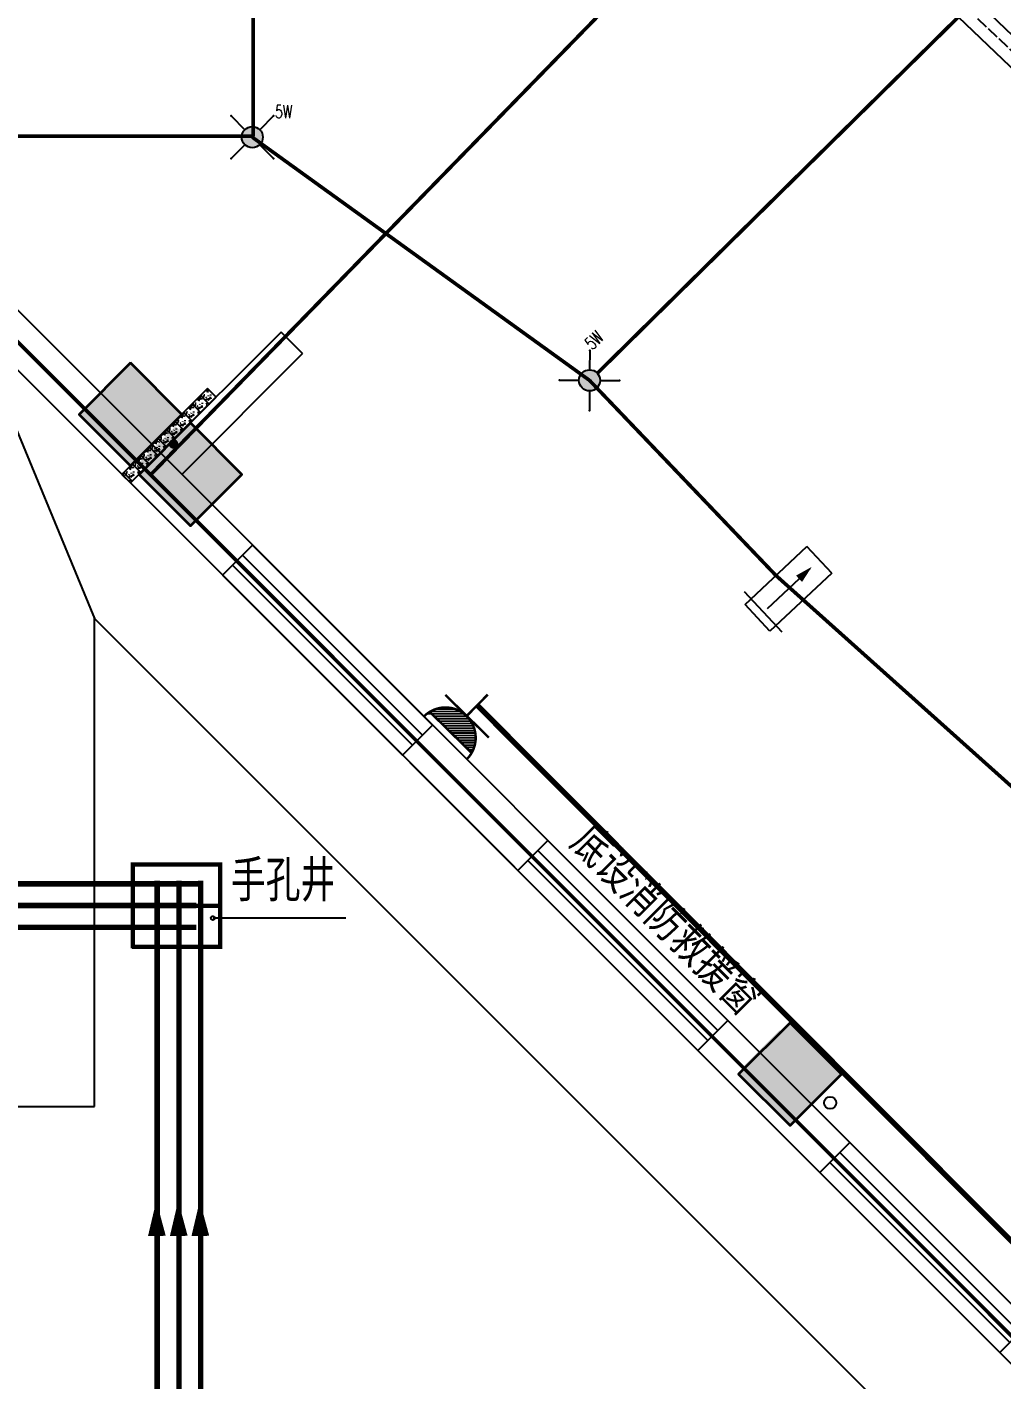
# Model space of a CAD drawing. Extents: x 815029915 to 815825525, y 579155098 to 579748855.
# Drawn here: x 815204740 to 815212788, y 579561353 to 579572519 of the extents above; entities that cross this region are included whole.
import ezdxf
from ezdxf.enums import TextEntityAlignment as Align

# ---------------------------------------------------------------- set-up
doc = ezdxf.new("R2010")
doc.units = 0
doc.header["$LTSCALE"] = 100
doc.header["$MEASUREMENT"] = 0
for name, pattern in [('DASH', [0.35, 0.25, -0.1]), ('DOTE', [2.42, 2, -0.2, 0.02, -0.2]), ('HIDDEN', [0.375, 0.25, -0.125])]:
    doc.linetypes.add(name, pattern=pattern)
for name, color, linetype in [('AXIS', 3, 'Continuous'), ('BR-消防应急灯具', 3, 'Continuous'), ('BR-系统通信线', 3, 'DASH'), ('COLUMN', 9, 'Continuous'), ('DIM_LEAD', 3, 'Continuous'), ('EQUIP-照明', 3, 'Continuous'), ('GROUND', 2, 'Continuous'), ('PUB_HATCH', 8, 'Continuous'), ('PUB_TEXT', 7, 'Continuous'), ('WALL', 9, 'Continuous'), ('WINDOW', 4, 'Continuous'), ('zm', 1, 'Continuous'), ('电-强电平面-线缆', 3, 'Continuous'), ('电-接地防雷-接地线', 132, 'Continuous'), ('电-桥架', 4, 'Continuous'), ('设备-插座', 3, 'Continuous')]:
    doc.layers.add(name, color=color, linetype=linetype)
doc.layers.add('柱填充', color=9, linetype='Continuous', lineweight=18)
doc.layers.add('砼柱', color=2, linetype='Continuous', lineweight=35)
doc.styles.add('_TCH_DIM', font='SIMPLEX', dxfattribs={"bigfont": 'GBCBIG'})
doc.styles.add('_TCH_DIM_T3', font='SIMPLEX', dxfattribs={"width": 0.705882, "bigfont": 'GBCBIG'})
doc.styles.add('_TEL_DIM', font='txt.shx', dxfattribs={"width": 0.6, "height": 3.5, "bigfont": 'hztxt.shx'})
doc.styles.add('IDQSTYLE', font='txt.shx', dxfattribs={"width": 0.7, "bigfont": 'hztxt.shx'})
doc.styles.add('ST', font='')
doc.styles.get("Standard").update_dxf_attribs({"font": 'gbenor.shx', "bigfont": 'gbcbig.shx'})
doc.styles.add('宋体-TK', font='', dxfattribs={"width": 0.8})
doc.styles.get('ST').set_extended_font_data('SimSun')
doc.styles.get('宋体-TK').set_extended_font_data('SimSun')
doc.linetypes.add('GDLine', pattern='A,1,-3,5.8,["|",Standard,S=4,R=-45,X=-1.407,Y=-0.7],-0.1,["|",Standard,S=4,R=-45,X=-1.407,Y=-0.7],-0.1,["|",Standard,S=4,R=-45,X=-1.407,Y=-0.7],-0.1,["|",Standard,S=4,R=-45,X=-1.407,Y=-0.7],-0.1,5.8,-3,1', length=20)
doc.dimstyles.new('_TCH_ARCH-100', dxfattribs={"dimscale": 100, "dimtxt": 2.975, "dimasz": 1, "dimexe": 2.5, "dimexo": 3, "dimgap": 1, "dimtad": 1, "dimdec": 0, "dimzin": 0, "dimdsep": 46, "dimtxsty": '_TCH_DIM_T3', "dimblk": 'ARCHTICK', "dimcen": 0.09, "dimclrt": 7, "dimazin": 2, "dimtfac": 1, "dimtdec": 0, "dimtix": 1, "dimtmove": 2, "dimatfit": 3, "dimfxl": 0, "dimtolj": 1, "dimtzin": 0, "dimarcsym": 0})

# ---------------------------------------------------------------- blocks, each defined once
blk = doc.blocks.new('$equip$00002603')
blk.add_hatch(color=256).paths.add_polyline_path([(0.25, 0.5, 1), (-0.25, 0.5, 1)])
for p, q in [((-0.5, 1), (-0.177, 0.677)), ((0.5, 1), (0.177, 0.677)), ((-0.177, 0.323), (-0.5, 0)), ((0.177, 0.323), (0.5, 0))]:
    blk.add_line(p, q)
blk.add_circle((0, 0.5), 0.25)
for p in [(-0.5, 1), (0.5, 1), (-0.5, 0), (0.5, 0)]:
    blk.add_point(p)
at = {"color": 7, "style": '_TEL_DIM', "flags": 1}
blk.add_attdef('A', text='', height=0.000025, dxfattribs=at).set_placement((0, 0), align=Align.MIDDLE_CENTER)
blk = doc.blocks.new('吸顶5W')
at = {"layer": 'EQUIP-照明', "xscale": 175, "yscale": 175, "zscale": 175}
blk.add_blockref('$equip$00002603', (0, -87.5), dxfattribs=at)
at = {"color": 7, "linetype": 'ByBlock', "style": '_TCH_DIM', "width": 0.705882}
blk.add_text('5W', height=52.88, dxfattribs=at).set_placement((94.3, 79, -1891.1))
blk = doc.blocks.new('BR-DZX')
at = {"color": 7}
blk.add_line((54.5, -75), (295.5, -75), dxfattribs=at)
at = {"color": 3}
blk.add_solid([(114.8, -93.1), (42.5, -75), (114.8, -56.9)], dxfattribs=at)
at = {"layer": 'BR-消防应急灯具', "color": 3}
for p, q in [((0, 0), (350, 0)), ((0, 0), (0, -150)), ((350, 0), (350, -150)), ((350, -150), (0, -150))]:
    blk.add_line(p, q, dxfattribs=at)
at = {"flags": 1}
blk.add_attdef('A', (0, 0), '', height=2.5, dxfattribs=at)
blk = doc.blocks.new('*X51')
at = {"color": 0, "linetype": 'Continuous'}
for p, q in [((159.6, 156.77), (159.62, 156.79)), ((159.66, 156.55), (159.91, 156.79)), ((159.75, 156.35), (160.19, 156.79)), ((159.84, 156.17), (160.47, 156.79)), ((159.95, 155.99), (160.75, 156.79)), ((160.08, 155.83), (161.04, 156.79)), ((160.21, 155.68), (161.32, 156.79)), ((160.35, 155.55), (161.6, 156.79)), ((160.51, 155.42), (161.89, 156.79)), ((160.68, 155.3), (162.17, 156.79)), ((160.86, 155.2), (162.45, 156.79)), ((161.05, 155.11), (162.73, 156.79)), ((161.26, 155.03), (163.02, 156.79)), ((161.48, 154.98), (163.3, 156.79)), ((161.72, 154.93), (163.58, 156.79)), ((161.99, 154.92), (163.87, 156.79)), ((162.29, 154.93), (164.49, 157.14)), ((162.63, 155), (164.43, 156.79)), ((163.08, 155.16), (164.27, 156.35))]:
    blk.add_line(p, q, dxfattribs=at)
blk = doc.blocks.new('HC000134')
at = {"color": 0, "linetype": 'Continuous', "const_width": 0.2}
blk.add_lwpolyline([(-2.5, 5, 0.198912), (-1.77, 3.23, 0.198912), (0, 2.5, 0.198912), (1.77, 3.23, 0.198912), (2.5, 5)], format="xyb", dxfattribs=at)
for points in [[(-2.42, 4.38), (2.42, 4.38)], [(-2.55, 2.48), (2.48, 2.48)], [(0, 2.5), (0, 0)]]:
    blk.add_lwpolyline(points, dxfattribs=at)
at = {"color": 0, "linetype": 'Continuous'}
blk.add_blockref('*X51', (-162.01, -152.42), dxfattribs=at)
at = {"color": 0, "style": 'IDQSTYLE', "width": 0.7}
blk.add_attdef('PSFHATT', (4.5, 0), '', height=2.5, dxfattribs=at)
blk = doc.blocks.new('$TCHSYS$WIN2D')
for p, q in [((-0.5, 0.5), (0.5, 0.5)), ((-0.5, 0.5), (-0.5, -0.5)), ((0.5, 0.5), (0.5, -0.5)), ((0.5, 0.1667), (-0.5, 0.1667)), ((0.5, -0.1667), (-0.5, -0.1667)), ((-0.5, -0.5), (0.5, -0.5))]:
    blk.add_line(p, q)
blk = doc.blocks.new('_ArchTick')
at = {"color": 0, "linetype": 'ByBlock', "const_width": 0.4}
blk.add_lwpolyline([(-0.5, -0.5), (0.5, 0.5)], dxfattribs=at)
blk = doc.blocks.new('*D169')
at = {"layer": 'AXIS', "color": 0, "lineweight": -2, "transparency": 16777216}
for p, q in [((815211815, 579591808), (815214114, 579594106)), ((815213937, 579593930), (815251413, 579556453)), ((815249292, 579554332), (815251590, 579556630))]:
    blk.add_line(p, q, dxfattribs=at)
at = {"layer": 'Defpoints', "color": 0, "transparency": 16777216}
for p in [(815211603, 579591596), (815251413, 579556453), (815249080, 579554120)]:
    blk.add_point(p, dxfattribs=at)
at = {"layer": 'AXIS', "color": 0, "lineweight": -2, "transparency": 16777216, "xscale": 100, "yscale": 100, "zscale": 100}
for p, rotation in [((815213937, 579593930), 135.0000000001822), ((815251413, 579556453), 315.0000000001822)]:
    blk.add_blockref('_ArchTick', p, dxfattribs=dict(at, rotation=rotation))
at = {"layer": 'AXIS', "color": 7, "transparency": 16777216, "insert": (815232851, 579575367), "char_height": 297.5, "attachment_point": 5, "rotation": 315, "style": '_TCH_DIM_T3'}
blk.add_mtext('\\A1;53000', dxfattribs=at)

msp = doc.modelspace()

# ---------------------------------------------------------------- hatches: boundary and pattern name
at = {"layer": 'DIM_LEAD'}
msp.add_hatch(color=256, dxfattribs=at).paths.add_polyline_path([(815205989.4, 579569077.9, 1), (815205909.4, 579569077.9, 1)], flags=17)
at = {"layer": 'PUB_HATCH'}
for points in [[(815205245.9, 579569351.7), (815205542.9, 579569054.7), (815205839.9, 579569351.7), (815205542.9, 579569648.7)], [(815205670.2, 579568927.4), (815205967.2, 579568630.4), (815206264.2, 579568927.4), (815205967.2, 579569224.4)], [(815210655.3, 579563942.3), (815210952.3, 579563645.3), (815211249.3, 579563942.3), (815210952.3, 579564239.3)]]:
    msp.add_hatch(color=256, dxfattribs=at).paths.add_polyline_path(points, flags=17)
at = {"layer": '柱填充', "lineweight": 18}
for points in [[(815205593.8, 579569746.6), (815205169.6, 579569322.4), (815205593.8, 579568898.1), (815206018.1, 579569322.4)], [(815206088.8, 579569251.7), (815205664.5, 579568827.4), (815206088.8, 579568403.1), (815206513.1, 579568827.4)], [(815211038.6, 579564301.9), (815210614.3, 579563877.7), (815211038.6, 579563453.4), (815211462.8, 579563877.7)]]:
    msp.add_hatch(color=250, dxfattribs=at).paths.add_polyline_path(points)

# ---------------------------------------------------------------- linework, layer by layer
for p, q in [((815204298.1, 579570051.5), (815225886.9, 579548462.7)), ((815206229.3, 579569534.5), (815205522.2, 579568827.4)), ((815205592.9, 579568756.7), (815206300, 579569463.8)), ((815206300, 579569463.8), (815206229.3, 579569534.5)), ((815205522.2, 579568827.4), (815205592.9, 579568756.7))]:
    msp.add_line(p, q)
at = {"linetype": 'Continuous'}
for p, q in [((815206169.9, 579569475.1), (815206155.2, 579569431.1)), ((815206169.9, 579569475.1), (815206155.2, 579569431.1)), ((815206176.9, 579569452.2), (815206169.8, 579569445.2)), ((815206173.3, 579569478.5), (815206203.1, 579569448.7)), ((815206186.4, 579569479.6), (815206177.9, 579569479.6)), ((815206203.7, 579569464.3), (815206193.1, 579569467.9)), ((815206205, 579569470.2), (815206194.4, 579569473.7)), ((815206206.8, 579569481.9), (815206198.3, 579569481.9)), ((815206262.2, 579569455.8), (815206211.5, 579569438.9)), ((815206262.2, 579569455.8), (815206211.5, 579569438.9)), ((815206216.5, 579569458.1), (815206223.6, 579569465.2)), ((815206223, 579569516.2), (815206217.7, 579569514.4)), ((815206223, 579569516.2), (815206217.7, 579569514.4)), ((815206235, 579569528.9), (815206226, 579569501.8)), ((815206235, 579569528.9), (815206226, 579569501.8)), ((815206236.6, 579569477), (815206234.8, 579569471.7)), ((815206236.6, 579569477), (815206234.8, 579569471.7)), ((815206244.2, 579569519.6), (815206240.5, 579569515.9)), ((815206252.9, 579569467.2), (815206252.9, 579569458.7)), ((815206255.2, 579569487.7), (815206255.2, 579569479.1)), ((815206295.8, 579569468.1), (815206292, 579569464.3)), ((815206065.4, 579569340.5), (815206056.9, 579569340.5)), ((815206081.6, 579569374.8), (815206076.3, 579569373)), ((815206081.6, 579569374.8), (815206076.3, 579569373)), ((815206099.2, 579569404.4), (815206084.5, 579569360.4)), ((815206099.2, 579569404.4), (815206084.5, 579569360.4)), ((815206106.2, 579569381.5), (815206099.1, 579569374.4)), ((815206102.6, 579569407.8), (815206132.4, 579569378)), ((815206115.7, 579569408.9), (815206107.2, 579569408.9)), ((815206115.9, 579569378.8), (815206110.6, 579569377.1)), ((815206115.9, 579569378.8), (815206110.6, 579569377.1)), ((815206113.8, 579569346.3), (815206113.8, 579569337.7)), ((815206133, 579569393.6), (815206122.4, 579569397.2)), ((815206134.3, 579569399.4), (815206123.6, 579569403)), ((815206136.1, 579569411.2), (815206127.6, 579569411.2)), ((815206132.4, 579569378), (815206132.4, 579569378)), ((815206132.4, 579569378), (815206173.3, 579569337.1)), ((815206191.4, 579569385.1), (815206140.8, 579569368.2)), ((815206191.4, 579569385.1), (815206140.8, 579569368.2)), ((815206145.8, 579569387.4), (815206152.9, 579569394.5)), ((815206152.3, 579569445.5), (815206147, 579569443.7)), ((815206152.3, 579569445.5), (815206147, 579569443.7)), ((815206148.8, 579569346), (815206152.4, 579569335.3)), ((815206154.7, 579569347.2), (815206158.2, 579569336.6)), ((815206161.8, 579569372), (815206160.1, 579569366.6)), ((815206161.8, 579569372), (815206160.1, 579569366.6)), ((815206163.5, 579569369.6), (815206170.6, 579569376.7)), ((815206165.9, 579569406.3), (815206164.1, 579569400.9)), ((815206165.9, 579569406.3), (815206164.1, 579569400.9)), ((815206172.1, 579569340.4), (815206169.9, 579569333.7)), ((815206172.1, 579569340.4), (815206169.9, 579569333.7)), ((815206186.6, 579569449.6), (815206181.3, 579569447.8)), ((815206186.6, 579569449.6), (815206181.3, 579569447.8)), ((815206182.2, 579569396.5), (815206182.2, 579569388)), ((815206184.5, 579569417), (815206184.5, 579569408.4)), ((815206203.1, 579569448.7), (815206203.1, 579569448.7)), ((815206203.1, 579569448.7), (815206244, 579569407.8)), ((815206219.6, 579569416.7), (815206223.1, 579569406.1)), ((815206228.4, 579569400.7), (815206221.3, 579569393.6)), ((815206225.4, 579569418), (815206228.9, 579569407.3)), ((815206232.5, 579569442.7), (815206230.8, 579569437.4)), ((815206232.5, 579569442.7), (815206230.8, 579569437.4)), ((815206234.2, 579569440.3), (815206241.3, 579569447.4)), ((815206242.9, 579569411.1), (815206240.6, 579569404.4)), ((815206242.9, 579569411.1), (815206240.6, 579569404.4)), ((815205940.2, 579569233.4), (815205934.9, 579569231.6)), ((815205940.2, 579569233.4), (815205934.9, 579569231.6)), ((815205957.8, 579569263), (815205943.1, 579569219)), ((815205957.8, 579569263), (815205943.1, 579569219)), ((815205964.7, 579569240.1), (815205957.6, 579569233)), ((815205961.2, 579569266.4), (815205991, 579569236.6)), ((815205974.3, 579569267.5), (815205965.7, 579569267.5)), ((815205974.5, 579569237.4), (815205969.2, 579569235.6)), ((815205974.5, 579569237.4), (815205969.2, 579569235.6)), ((815205991.6, 579569252.2), (815205981, 579569255.7)), ((815205992.9, 579569258), (815205982.2, 579569261.6)), ((815205994.7, 579569269.8), (815205986.2, 579569269.8)), ((815205991, 579569236.6), (815205991, 579569236.6)), ((815205991, 579569236.6), (815206031.9, 579569195.7)), ((815206050, 579569243.7), (815205999.3, 579569226.8)), ((815206050, 579569243.7), (815205999.3, 579569226.8)), ((815206004.4, 579569245.9), (815206011.5, 579569253)), ((815206010.9, 579569304.1), (815206005.6, 579569302.3)), ((815206010.9, 579569304.1), (815206005.6, 579569302.3)), ((815206028.5, 579569333.7), (815206013.8, 579569289.7)), ((815206028.5, 579569333.7), (815206013.8, 579569289.7)), ((815206020.4, 579569230.5), (815206018.6, 579569225.2)), ((815206020.4, 579569230.5), (815206018.6, 579569225.2)), ((815206022.1, 579569228.2), (815206029.2, 579569235.3)), ((815206024.5, 579569264.8), (815206022.7, 579569259.5)), ((815206024.5, 579569264.8), (815206022.7, 579569259.5)), ((815206035.5, 579569310.8), (815206028.4, 579569303.7)), ((815206031.9, 579569337.1), (815206061.7, 579569307.3)), ((815206045, 579569338.2), (815206036.4, 579569338.2)), ((815206045.2, 579569308.1), (815206039.9, 579569306.4)), ((815206045.2, 579569308.1), (815206039.9, 579569306.4)), ((815206040.8, 579569255.1), (815206040.8, 579569246.6)), ((815206043.1, 579569275.5), (815206043.1, 579569267)), ((815206062.3, 579569322.9), (815206051.7, 579569326.4)), ((815206063.6, 579569328.7), (815206052.9, 579569332.3)), ((815206061.7, 579569307.3), (815206061.7, 579569307.3)), ((815206061.7, 579569307.3), (815206102.6, 579569266.4)), ((815206120.7, 579569314.4), (815206070, 579569297.5)), ((815206120.7, 579569314.4), (815206070, 579569297.5)), ((815206075.1, 579569316.7), (815206082.2, 579569323.8)), ((815206078.1, 579569275.3), (815206081.7, 579569264.6)), ((815206087, 579569259.3), (815206079.9, 579569252.2)), ((815206084, 579569276.5), (815206087.5, 579569265.9)), ((815206091.1, 579569301.3), (815206089.3, 579569295.9)), ((815206091.1, 579569301.3), (815206089.3, 579569295.9)), ((815206092.8, 579569298.9), (815206099.9, 579569306)), ((815206095.2, 579569335.6), (815206093.4, 579569330.2)), ((815206095.2, 579569335.6), (815206093.4, 579569330.2)), ((815206101.4, 579569269.7), (815206099.2, 579569263)), ((815206101.4, 579569269.7), (815206099.2, 579569263)), ((815206111.5, 579569325.8), (815206111.5, 579569317.3)), ((815206157.7, 579569330), (815206150.6, 579569322.9)), ((815205816.4, 579569121.6), (815205801.7, 579569077.5)), ((815205816.4, 579569121.6), (815205801.7, 579569077.5)), ((815205819.8, 579569125), (815205849.5, 579569095.2)), ((815205832.9, 579569126), (815205824.3, 579569126)), ((815205851.5, 579569116.6), (815205840.8, 579569120.1)), ((815205853.3, 579569128.3), (815205844.8, 579569128.3)), ((815205869.5, 579569162.7), (815205864.2, 579569160.9)), ((815205869.5, 579569162.7), (815205864.2, 579569160.9)), ((815205887.1, 579569192.3), (815205872.4, 579569148.3)), ((815205887.1, 579569192.3), (815205872.4, 579569148.3)), ((815205883, 579569123.4), (815205881.3, 579569118.1)), ((815205883, 579569123.4), (815205881.3, 579569118.1)), ((815205894, 579569169.4), (815205886.9, 579569162.3)), ((815205890.5, 579569195.7), (815205920.3, 579569165.9)), ((815205903.6, 579569196.8), (815205895, 579569196.8)), ((815205903.8, 579569166.7), (815205898.5, 579569164.9)), ((815205903.8, 579569166.7), (815205898.5, 579569164.9)), ((815205901.7, 579569134.1), (815205901.7, 579569125.6)), ((815205920.9, 579569181.5), (815205910.3, 579569185)), ((815205922.2, 579569187.3), (815205911.5, 579569190.9)), ((815205924, 579569199), (815205915.5, 579569199)), ((815205920.3, 579569165.9), (815205920.3, 579569165.9)), ((815205920.3, 579569165.9), (815205961.2, 579569125)), ((815205979.3, 579569173), (815205928.6, 579569156.1)), ((815205979.3, 579569173), (815205928.6, 579569156.1)), ((815205933.7, 579569175.2), (815205940.7, 579569182.3)), ((815205936.7, 579569133.9), (815205940.3, 579569123.2)), ((815205945.6, 579569117.9), (815205938.5, 579569110.8)), ((815205942.5, 579569135.1), (815205946.1, 579569124.5)), ((815205949.7, 579569159.8), (815205947.9, 579569154.5)), ((815205949.7, 579569159.8), (815205947.9, 579569154.5)), ((815205951.4, 579569157.5), (815205958.5, 579569164.6)), ((815205953.8, 579569194.1), (815205952, 579569188.8)), ((815205953.8, 579569194.1), (815205952, 579569188.8)), ((815205960, 579569128.2), (815205957.8, 579569121.6)), ((815205960, 579569128.2), (815205957.8, 579569121.6)), ((815205970.1, 579569184.4), (815205970.1, 579569175.9)), ((815205972.4, 579569204.8), (815205972.4, 579569196.3)), ((815206007.4, 579569204.6), (815206011, 579569193.9)), ((815206016.3, 579569188.6), (815206009.2, 579569181.5)), ((815206013.3, 579569205.8), (815206016.8, 579569195.2)), ((815206030.7, 579569198.9), (815206028.5, 579569192.3)), ((815206030.7, 579569198.9), (815206028.5, 579569192.3)), ((815205728.1, 579569021.2), (815205722.7, 579569019.5)), ((815205728.1, 579569021.2), (815205722.7, 579569019.5)), ((815205745.7, 579569050.9), (815205731, 579569006.8)), ((815205745.7, 579569050.9), (815205731, 579569006.8)), ((815205752.6, 579569028), (815205745.5, 579569020.9)), ((815205749.1, 579569054.3), (815205778.8, 579569024.5)), ((815205762.1, 579569055.3), (815205753.6, 579569055.3)), ((815205762.4, 579569025.3), (815205757, 579569023.5)), ((815205762.4, 579569025.3), (815205757, 579569023.5)), ((815205779.5, 579569040.1), (815205768.8, 579569043.6)), ((815205780.7, 579569045.9), (815205770.1, 579569049.4)), ((815205782.6, 579569057.6), (815205774, 579569057.6)), ((815205778.8, 579569024.5), (815205778.9, 579569024.4)), ((815205778.9, 579569024.4), (815205819.8, 579568983.5)), ((815205837.9, 579569031.5), (815205787.2, 579569014.7)), ((815205837.9, 579569031.5), (815205787.2, 579569014.7)), ((815205792.2, 579569033.8), (815205799.3, 579569040.9)), ((815205798.8, 579569091.9), (815205793.5, 579569090.2)), ((815205798.8, 579569091.9), (815205793.5, 579569090.2)), ((815205808.3, 579569018.4), (815205806.5, 579569013.1)), ((815205808.3, 579569018.4), (815205806.5, 579569013.1)), ((815205810, 579569016.1), (815205817.1, 579569023.2)), ((815205812.3, 579569052.7), (815205810.6, 579569047.4)), ((815205812.3, 579569052.7), (815205810.6, 579569047.4)), ((815205823.3, 579569098.7), (815205816.2, 579569091.6)), ((815205833.1, 579569096), (815205827.8, 579569094.2)), ((815205833.1, 579569096), (815205827.8, 579569094.2)), ((815205828.7, 579569043), (815205828.7, 579569034.4)), ((815205830.9, 579569063.4), (815205830.9, 579569054.9)), ((815205850.2, 579569110.8), (815205839.5, 579569114.3)), ((815205849.5, 579569095.2), (815205849.6, 579569095.2)), ((815205849.6, 579569095.2), (815205890.5, 579569054.3)), ((815205908.6, 579569102.3), (815205857.9, 579569085.4)), ((815205908.6, 579569102.3), (815205857.9, 579569085.4)), ((815205862.9, 579569104.5), (815205870, 579569111.6)), ((815205866, 579569063.1), (815205869.6, 579569052.5)), ((815205874.8, 579569047.2), (815205867.7, 579569040.1)), ((815205871.8, 579569064.4), (815205875.4, 579569053.8)), ((815205879, 579569089.1), (815205877.2, 579569083.8)), ((815205879, 579569089.1), (815205877.2, 579569083.8)), ((815205880.7, 579569086.8), (815205887.8, 579569093.9)), ((815205889.3, 579569057.5), (815205887.1, 579569050.9)), ((815205889.3, 579569057.5), (815205887.1, 579569050.9)), ((815205899.4, 579569113.7), (815205899.4, 579569105.1)), ((815205604.2, 579568909.4), (815205589.6, 579568865.4)), ((815205604.2, 579568909.4), (815205589.6, 579568865.4)), ((815205607.6, 579568912.8), (815205637.4, 579568883.1)), ((815205620.7, 579568913.9), (815205612.2, 579568913.9)), ((815205638.1, 579568898.6), (815205627.4, 579568902.2)), ((815205639.3, 579568904.5), (815205628.7, 579568908)), ((815205641.2, 579568916.2), (815205632.6, 579568916.2)), ((815205650.8, 579568892.4), (815205657.9, 579568899.5)), ((815205657.4, 579568950.5), (815205652, 579568948.7)), ((815205657.4, 579568950.5), (815205652, 579568948.7)), ((815205674.9, 579568980.1), (815205660.3, 579568936.1)), ((815205674.9, 579568980.1), (815205660.3, 579568936.1)), ((815205670.9, 579568911.3), (815205669.1, 579568906)), ((815205670.9, 579568911.3), (815205669.1, 579568906)), ((815205681.9, 579568957.3), (815205674.8, 579568950.2)), ((815205678.3, 579568983.5), (815205708.1, 579568953.8)), ((815205691.4, 579568984.6), (815205682.9, 579568984.6)), ((815205691.7, 579568954.6), (815205686.3, 579568952.8)), ((815205691.7, 579568954.6), (815205686.3, 579568952.8)), ((815205687.2, 579568901.5), (815205687.2, 579568893)), ((815205689.5, 579568922), (815205689.5, 579568913.5)), ((815205708.8, 579568969.3), (815205698.1, 579568972.9)), ((815205710, 579568975.2), (815205699.4, 579568978.7)), ((815205711.9, 579568986.9), (815205703.3, 579568986.9)), ((815205708.1, 579568953.8), (815205708.2, 579568953.7)), ((815205708.2, 579568953.7), (815205749.1, 579568912.8)), ((815205767.2, 579568960.8), (815205716.5, 579568943.9)), ((815205767.2, 579568960.8), (815205716.5, 579568943.9)), ((815205721.5, 579568963.1), (815205728.6, 579568970.2)), ((815205724.6, 579568921.7), (815205728.1, 579568911.1)), ((815205733.4, 579568905.7), (815205726.3, 579568898.6)), ((815205730.4, 579568923), (815205734, 579568912.3)), ((815205737.6, 579568947.7), (815205735.8, 579568942.4)), ((815205737.6, 579568947.7), (815205735.8, 579568942.4)), ((815205739.3, 579568945.4), (815205746.4, 579568952.5)), ((815205741.6, 579568982), (815205739.8, 579568976.7)), ((815205741.6, 579568982), (815205739.8, 579568976.7)), ((815205747.9, 579568916.1), (815205745.7, 579568909.4)), ((815205747.9, 579568916.1), (815205745.7, 579568909.4)), ((815205757.9, 579568972.3), (815205757.9, 579568963.7)), ((815205760.2, 579568992.7), (815205760.2, 579568984.2)), ((815205795.3, 579568992.4), (815205798.8, 579568981.8)), ((815205804.1, 579568976.5), (815205797, 579568969.4)), ((815205801.1, 579568993.7), (815205804.7, 579568983.1)), ((815205818.6, 579568986.8), (815205816.4, 579568980.1)), ((815205818.6, 579568986.8), (815205816.4, 579568980.1)), ((815205533.5, 579568838.7), (815205527.9, 579568821.8)), ((815205533.5, 579568838.7), (815205527.9, 579568821.8)), ((815205536.9, 579568842.1), (815205566.7, 579568812.3)), ((815205540.5, 579568815.9), (815205537.1, 579568812.5)), ((815205550, 579568843.2), (815205541.5, 579568843.2)), ((815205550.2, 579568813.2), (815205544.9, 579568811.4)), ((815205550.2, 579568813.2), (815205544.9, 579568811.4)), ((815205567.3, 579568827.9), (815205556.7, 579568831.5)), ((815205568.6, 579568833.8), (815205558, 579568837.3)), ((815205570.5, 579568845.5), (815205561.9, 579568845.5)), ((815205566.7, 579568812.3), (815205566.7, 579568812.3)), ((815205566.7, 579568812.3), (815205607.6, 579568771.4)), ((815205625.8, 579568819.4), (815205575.1, 579568802.5)), ((815205625.8, 579568819.4), (815205575.1, 579568802.5)), ((815205580.1, 579568821.7), (815205587.2, 579568828.8)), ((815205586.6, 579568879.8), (815205581.3, 579568878)), ((815205586.6, 579568879.8), (815205581.3, 579568878)), ((815205596.1, 579568806.3), (815205594.4, 579568801)), ((815205596.1, 579568806.3), (815205594.4, 579568801)), ((815205597.8, 579568803.9), (815205604.9, 579568811)), ((815205600.2, 579568840.6), (815205598.4, 579568835.3)), ((815205600.2, 579568840.6), (815205598.4, 579568835.3)), ((815205611.2, 579568886.6), (815205604.1, 579568879.5)), ((815205620.9, 579568883.9), (815205615.6, 579568882.1)), ((815205620.9, 579568883.9), (815205615.6, 579568882.1)), ((815205616.5, 579568830.8), (815205616.5, 579568822.3)), ((815205618.8, 579568851.3), (815205618.8, 579568842.7)), ((815205637.4, 579568883.1), (815205637.5, 579568883)), ((815205637.5, 579568883), (815205678.3, 579568842.1)), ((815205696.5, 579568890.1), (815205645.8, 579568873.2)), ((815205696.5, 579568890.1), (815205645.8, 579568873.2)), ((815205653.9, 579568851), (815205657.4, 579568840.4)), ((815205662.7, 579568835), (815205655.6, 579568827.9)), ((815205659.7, 579568852.3), (815205663.3, 579568841.6)), ((815205666.9, 579568877), (815205665.1, 579568871.7)), ((815205666.9, 579568877), (815205665.1, 579568871.7)), ((815205668.5, 579568874.7), (815205675.6, 579568881.8)), ((815205677.2, 579568845.4), (815205674.9, 579568838.7)), ((815205677.2, 579568845.4), (815205674.9, 579568838.7)), ((815205583.2, 579568780.3), (815205586.7, 579568769.7)), ((815205592, 579568764.3), (815205588.7, 579568761)), ((815205589, 579568781.6), (815205592.5, 579568770.9)), ((815205606.5, 579568774.7), (815205604.2, 579568768)), ((815205606.5, 579568774.7), (815205604.2, 579568768))]:
    msp.add_line(p, q, dxfattribs=at)
msp.add_circle((815211370.7, 579563639.8), 50)
at = {"layer": 'COLUMN'}
for points in [[(815205593.8, 579568898.1), (815206018.1, 579569322.4), (815205593.8, 579569746.6), (815205169.6, 579569322.4)], [(815206088.8, 579568403.1), (815206513.1, 579568827.4), (815206088.8, 579569251.7), (815205664.5, 579568827.4)], [(815211038.6, 579563453.4), (815211462.8, 579563877.7), (815211038.6, 579564301.9), (815210614.3, 579563877.7)]]:
    msp.add_lwpolyline(points, close=True, dxfattribs=at)
at = {"layer": 'GROUND'}
for p, q in [((815204298.1, 579570051.5), (815205298.1, 579567637.3)), ((815204298.1, 579563610.1), (815205298.1, 579563610.1))]:
    msp.add_line(p, q, dxfattribs=at)
for points in [[(815205298.1, 579563610.1), (815205298.1, 579567637.3), (815224472.7, 579548462.7), (815222139.2, 579546129.3), (815232321.6, 579535946.9), (815242503.9, 579546129.3), (815238473.4, 579550159.8), (815244625.2, 579556311.6), (815218108.7, 579582828.1), (815214502.5, 579579221.9), (815206514.2, 579587210.1), (815205298.1, 579587210.1), (815205298.1, 579588710.1), (815189998.1, 579588710.1), (815189998.1, 579589610.1), (815181598.1, 579589610.1), (815181598.1, 579582710.1), (815177998.1, 579582710.1)], [(815204298.1, 579563610.1), (815204298.1, 579570051.5), (815225886.9, 579548462.7), (815223553.4, 579546129.3), (815232321.6, 579537361.2), (815241089.7, 579546129.3), (815237059.2, 579550159.8), (815243211, 579556311.6), (815218108.7, 579581413.9), (815214502.5, 579577807.7), (815206100, 579586210.1), (815204298.1, 579586210.1), (815204298.1, 579587710.1), (815188998.1, 579587710.1), (815188998.1, 579588610.1), (815182598.1, 579588610.1), (815182598.1, 579581710.1), (815176998.1, 579581710.1)]]:
    msp.add_lwpolyline(points, dxfattribs=at)
at = {"layer": 'WALL'}
for p, q in [((815218851.6, 579555993), (815204204.2, 579570640.4)), ((815218604.1, 579555745.5), (815203956.7, 579570392.9)), ((815206838.1, 579570001.9), (815205840.4, 579569004.2)), ((815207014.9, 579569825.2), (815206017.2, 579568827.4))]:
    msp.add_line(p, q, dxfattribs=at)
msp.add_lwpolyline([(815207014.9, 579569825.2), (815206838.1, 579570001.9)], dxfattribs=at)
at = {"layer": 'zm', "color": 1}
for p, q in [((815210659.3, 579567859.3), (815210970.1, 579567527.6)), ((815206276.2, 579565167.8), (815207372.5, 579565167.8))]:
    msp.add_line(p, q, dxfattribs=at)
at = {"layer": 'zm', "color": 4, "const_width": 36}
for points in [[(815205607, 579564928.6), (815206335.6, 579564928.6), (815206335.6, 579565607), (815205614.2, 579565607), (815205614.2, 579564916.2)], [(815205623.8, 579565266.7), (815206335.6, 579565266.7)], [(815205623.8, 579565266.7), (815206335.6, 579565266.7)]]:
    msp.add_lwpolyline(points, dxfattribs=at)
at = {"layer": 'zm', "const_width": 45}
for points in [[(815206192.2, 579565447.6), (815204248.1, 579565447.6)], [(815205813.9, 579555921.3), (815205813.9, 579565472.6)], [(815205994.5, 579555921.3), (815205994.5, 579565472.6)], [(815206172.8, 579555921.3), (815206172.8, 579565472.6)], [(815206138.9, 579565269.2), (815204248.1, 579565269.2)], [(815206138.9, 579565088.7), (815204248.1, 579565088.7)]]:
    msp.add_lwpolyline(points, dxfattribs=at)
at = {"layer": 'zm', "elevation": -7969.2}
for points in [[(815205811.9, 579562541.8, 146.5, 0, 0), (815205807.2, 579562832.1, 0, 0, 0)], [(815205992.5, 579562541.8, 146.5, 0, 0), (815205987.8, 579562832.1, 0, 0, 0)], [(815206170.8, 579562541.8, 146.5, 0, 0), (815206166.1, 579562832.1, 0, 0, 0)]]:
    msp.add_lwpolyline(points, format="xyseb", dxfattribs=at)
at = {"layer": 'zm'}
msp.add_circle((815206274.2, 579565165), 16.4, dxfattribs=at)
at = {"layer": '电-强电平面-线缆', "color": 1, "linetype": 'HIDDEN', "const_width": 30}
for points in [[(815206607, 579571617.3), (815206607, 579576562.1)], [(815209448.3, 579569661.8), (815213531.9, 579573690.7)], [(815203876.4, 579571617.3), (815206607, 579571617.3)], [(815206599.4, 579571610.1), (815209383.7, 579569602.8)], [(815209383.7, 579569602.8), (815210922.6, 579567992.5)], [(815210922.6, 579567992.5), (815213580.5, 579565612.9)]]:
    msp.add_lwpolyline(points, dxfattribs=at)
at = {"layer": '电-强电平面-线缆', "color": 1, "linetype": 'Continuous', "const_width": 45}
msp.add_lwpolyline([(815213906.3, 579561455.9), (815208456.4, 579566921.2)], dxfattribs=at)
at = {"layer": '电-接地防雷-接地线', "linetype": 'GDLine', "ltscale": 0.5, "const_width": 30}
for points in [[(815214272.7, 579577550.1), (815205759.4, 579568822.9)], [(815204090.4, 579570493.5), (815226005.4, 579548577.7)]]:
    msp.add_lwpolyline(points, dxfattribs=at)
at = {"layer": '电-桥架', "color": 5, "linetype": 'DOTE', "ltscale": 0.5}
msp.add_line((815239965.6, 579546447.6), (815208278.6, 579576704.3), dxfattribs=at)
at = {"layer": '电-桥架', "ltscale": 0.5}
msp.add_lwpolyline([(815208349.3, 579576775), (815240036.3, 579546518.3), (815239894.9, 579546376.8), (815208207.9, 579576633.5)], close=True, dxfattribs=at)
at = {"layer": '砼柱', "color": 3, "lineweight": 35}
for points in [[(815205593.8, 579569746.6), (815205169.6, 579569322.4), (815205593.8, 579568898.1), (815206018.1, 579569322.4)], [(815206088.8, 579569251.7), (815205664.5, 579568827.4), (815206088.8, 579568403.1), (815206513.1, 579568827.4)], [(815211038.6, 579564301.9), (815210614.3, 579563877.7), (815211038.6, 579563453.4), (815211462.8, 579563877.7)]]:
    msp.add_lwpolyline(points, close=True, dxfattribs=at)

# ---------------------------------------------------------------- block references
at = {"layer": 'BR-系统通信线', "xscale": 2, "yscale": 2, "zscale": 2}
msp.add_blockref('吸顶5W', (815206599.4, 579571610.1), dxfattribs=at)
at = {"layer": 'BR-系统通信线', "xscale": 2, "yscale": 2, "zscale": 2, "rotation": 44.63272439245098}
msp.add_blockref('吸顶5W', (815209383.7, 579569602.8), dxfattribs=at)
at = {"layer": 'WINDOW', "xscale": -2100, "yscale": -350, "zscale": 2100, "rotation": 134.9999999993811}
for p in [(815207219.9, 579567377.2), (815209659, 579564938.1), (815212151.3, 579562445.8)]:
    msp.add_blockref('$TCHSYS$WIN2D', p, dxfattribs=at)
at = {"layer": 'zm', "color": 1, "xscale": 2, "yscale": 2, "zscale": 2, "rotation": 223.1323084628276}
msp.add_blockref('BR-DZX', (815211383.2, 579568012.9), dxfattribs=at)
at = {"layer": '设备-插座', "xscale": 99.99999999999999, "yscale": 99.99999999999999, "zscale": 99.99999999999999, "rotation": 135.5822019204434}
msp.add_blockref('HC000134', (815208543.8, 579567010.5), dxfattribs=at)

# ---------------------------------------------------------------- texts
at = {"layer": 'PUB_TEXT', "style": '宋体-TK', "width": 0.8}
msp.add_text('底设消防救援窗', height=264.35, rotation=315, dxfattribs=at).set_placement((815209214.8, 579565775.3))
at = {"layer": 'zm', "style": 'ST', "width": 0.7}
msp.add_text('手孔井', height=300, dxfattribs=at).set_placement((815206424.3, 579565335.8))

# ---------------------------------------------------------------- dimensions: what is measured, and where the dimension line sits
at = {"layer": 'AXIS'}
dim = msp.add_aligned_dim(p1=(815211603.3, 579591596.2), p2=(815249080, 579554119.6), distance=3300, dimstyle='_TCH_ARCH-100', dxfattribs=at)
dim.commit()
dim.dimension.update_dxf_attribs({"geometry": '*D169', "text_midpoint": (815232851, 579575367.3)})

doc.saveas('drawing.dxf')
